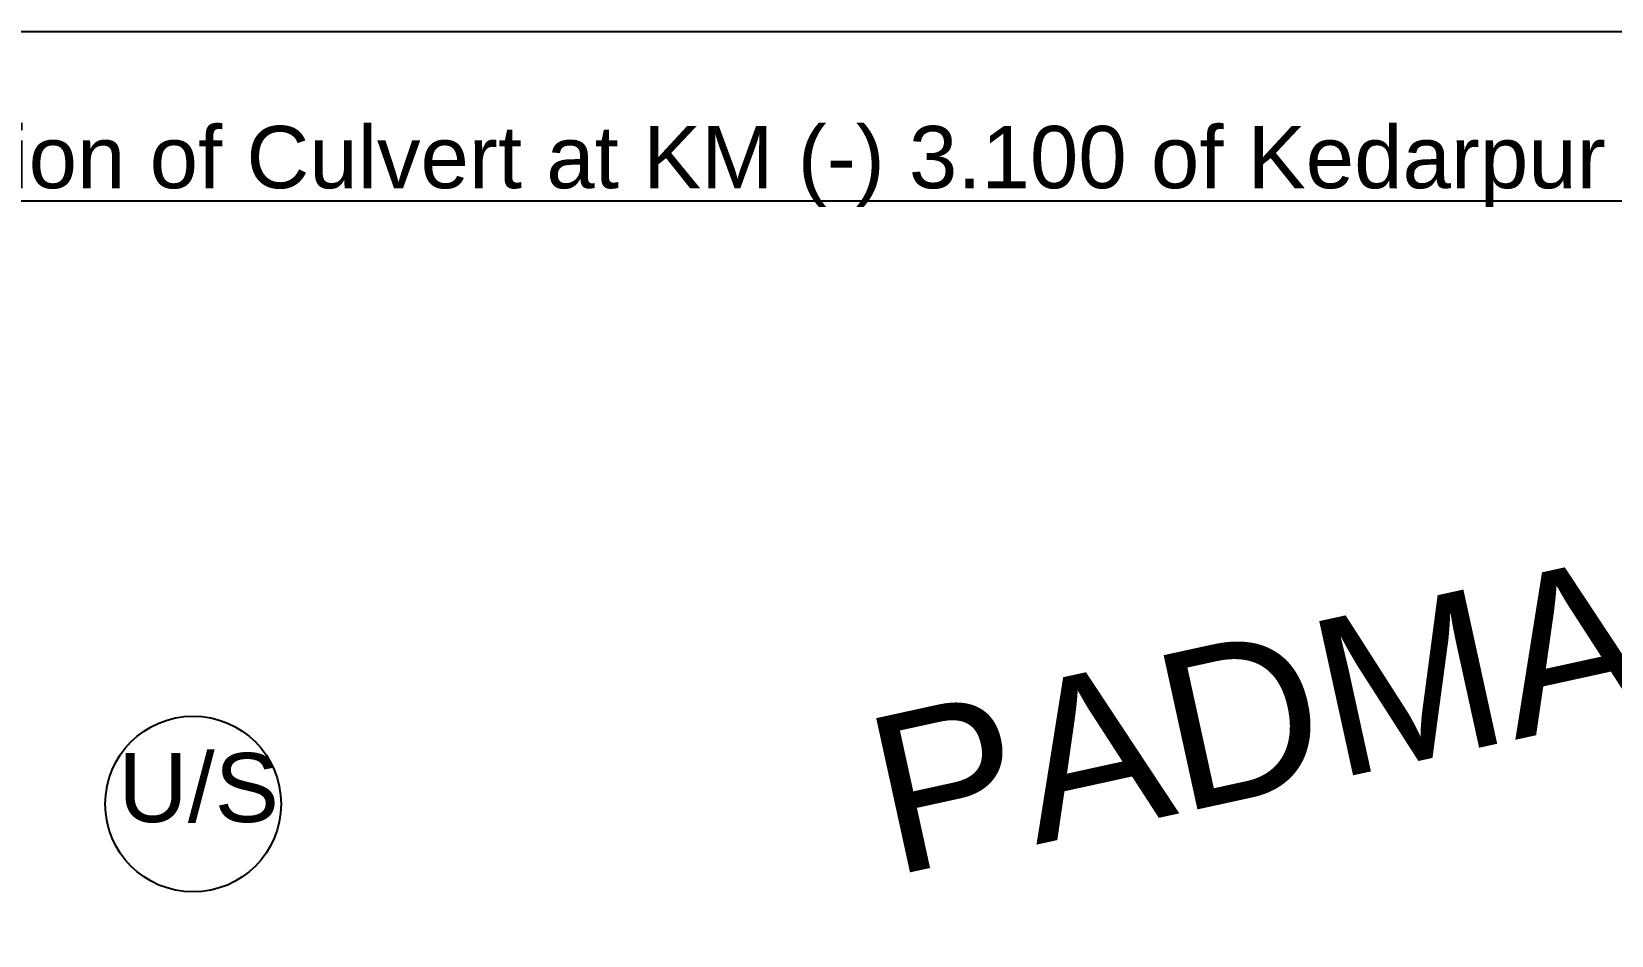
# Model space of a CAD drawing. Header units: millimetres. Extents: x 234588 to 238075, y 2578744 to 2579543.
# Drawn here: x 234668.5 to 234795.3, y 2579470.3 to 2579542.8 of the extents above; entities that cross this region are included whole.
import ezdxf

# ---------------------------------------------------------------- set-up
doc = ezdxf.new("R2010")
doc.units = ezdxf.units.MM
doc.header["$MEASUREMENT"] = 0
doc.layers.add('COORDINATES', color=7, linetype='Continuous')
doc.layers.add('Points-NUM', color=4, linetype='Continuous')
doc.layers.add('EP', color=1, linetype='Continuous', lineweight=30)
doc.styles.get("Standard").update_dxf_attribs({"font": 'arial.ttf'})

msp = doc.modelspace()

# ---------------------------------------------------------------- linework, layer by layer
at = {"layer": 'Points-NUM'}
msp.add_lwpolyline([(235278.915, 2579542.818), (235278.915, 2579113.561), (234588.216, 2579113.561), (234588.216, 2579542.818)], close=True, dxfattribs=at)
msp.add_circle((234681.456, 2579480.811), 7.056, dxfattribs=at)

# ---------------------------------------------------------------- texts
at = {"layer": 'COORDINATES', "insert": (234933.579, 2579527.82), "char_height": 5, "width": 681.28392, "attachment_point": 5}
msp.add_mtext('{\\LSite plan for Construction of Culvert at KM (-) 3.100 of Kedarpur khal under “Protection of Right Bank of Padma River at Naria & Janjira upazilla of Shariatpur District” Naria upazila of Shariatpur District under Shariatpur O&M Division, BWDB, Shariatpur.}', dxfattribs=at)
at = {"layer": 'COORDINATES', "insert": (234688.345, 2579479.283), "char_height": 5.544, "attachment_point": 9}
msp.add_mtext('\\A1;U/S', dxfattribs=at)
at = {"layer": 'EP', "insert": (234734.845, 2579487.392), "char_height": 12.672, "attachment_point": 1, "rotation": 12.35885}
msp.add_mtext_dynamic_manual_height_columns('PADMA RIVER ', width=83.3508, gutter_width=1, heights=[8.647], dxfattribs=at).dxf.set("width", 132.02767)

doc.saveas('drawing.dxf')
